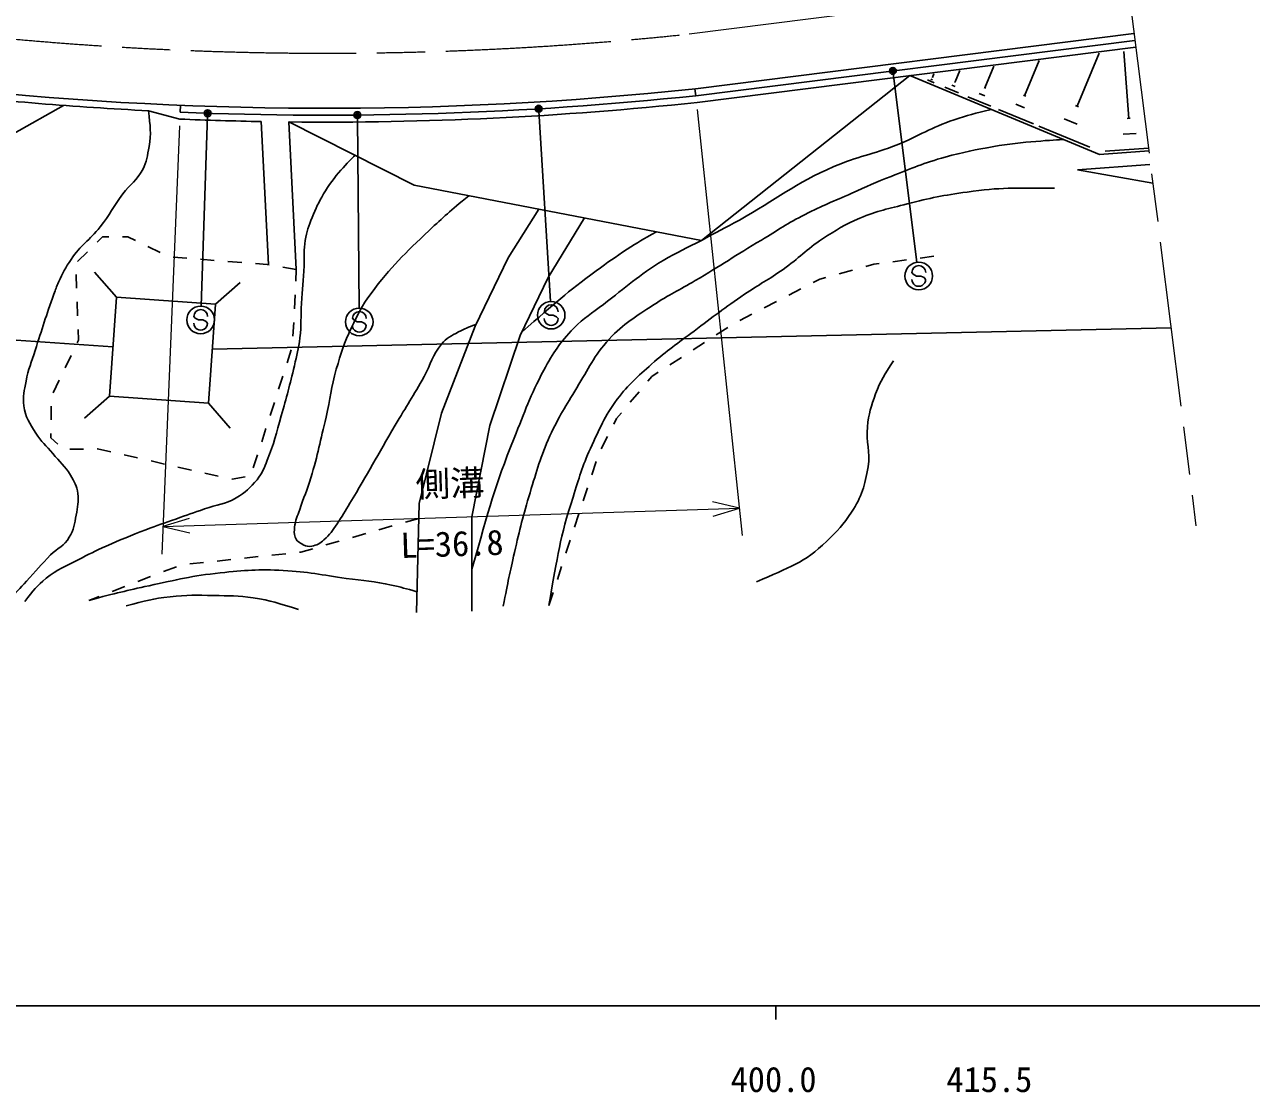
# Model space of a CAD drawing. Units: millimetres, scale not verified. Extents: x 0 to 700000, y -47500 to 447500.
# Drawn here: x 413495 to 502518, y 198715 to 276169 of the extents above; entities that cross this region are included whole.
import ezdxf
from ezdxf.enums import TextEntityAlignment as Align

# ---------------------------------------------------------------- set-up
doc = ezdxf.new("R2010")
doc.units = ezdxf.units.MM
doc.header["$LTSCALE"] = 1000
doc.header["$PDMODE"] = 32
doc.header["$PDSIZE"] = 500
doc.linetypes.add('CHAIN', pattern=[18.5, 12, -1.5, 3.5, -1.5])
for name, color, linetype, lineweight in [('M-STR-HTXT', 7, 'Continuous', 13), ('M-STR-STRC', 7, 'Continuous', 25), ('M-TTL-BAND', 7, 'Continuous', 25), ('S-TTL', 7, 'Continuous', 25)]:
    doc.layers.add(name, color=color, linetype=linetype, lineweight=lineweight)
doc.styles.add('@ＭＳ ゴシック', font='')
doc.styles.add('ＭＳ ゴシック', font='')
doc.styles.get('@ＭＳ ゴシック').set_extended_font_data('@MS Gothic')
doc.styles.get('ＭＳ ゴシック').set_extended_font_data('MS Gothic')

msp = doc.modelspace()

# ---------------------------------------------------------------- linework, layer by layer
at = {"layer": 'M-STR-HTXT'}
for p, q in [((462297, 270015), (465574, 239107)), ((424740, 268812), (423448, 237757)), ((465363, 241096), (463415, 241551)), ((423532, 239756), (465363, 241096)), ((463449, 240516), (465363, 241096)), ((425446, 240335), (423532, 239756)), ((423532, 239756), (425479, 239300))]:
    msp.add_line(p, q, dxfattribs=at)
at = {"layer": 'M-STR-STRC'}
for p, q in [((476519, 272663), (478250, 258921)), ((450808, 269910), (451648, 256086)), ((426775, 269586), (426308, 255744)), ((437649, 269451), (437774, 255602)), ((477980, 258070), (477880, 258188)), ((478225, 257930), (477980, 258070)), ((478526, 257928), (478225, 257930)), ((478771, 257816), (478526, 257928)), ((478877, 257680), (478771, 257816)), ((425879, 254885), (425779, 255003)), ((426124, 254746), (425879, 254885)), ((426424, 254743), (426124, 254746)), ((426670, 254631), (426424, 254743)), ((426775, 254495), (426670, 254631)), ((437387, 254743), (437288, 254861)), ((437632, 254603), (437387, 254743)), ((451313, 255228), (451214, 255346)), ((451558, 255089), (451313, 255228)), ((451859, 255086), (451558, 255089)), ((452104, 254975), (451859, 255086)), ((452210, 254838), (452104, 254975)), ((437933, 254601), (437632, 254603)), ((438178, 254489), (437933, 254601)), ((438284, 254353), (438178, 254489))]:
    msp.add_line(p, q, dxfattribs=at)
for centre, radius in [((476500, 272811), 150), ((476500, 272811), 120), ((476500, 272811), 90), ((476500, 272811), 60), ((476500, 272811), 30), ((426780, 269736), 150), ((426780, 269736), 120), ((426780, 269736), 90), ((426780, 269736), 60), ((426780, 269736), 30), ((437648, 269601), 150), ((450799, 270060), 150), ((450799, 270060), 120), ((450799, 270060), 90), ((450799, 270060), 60), ((450799, 270060), 30), ((437648, 269601), 120), ((437648, 269601), 90), ((437648, 269601), 60), ((437648, 269601), 30), ((478375, 257929), 1000), ((426274, 254744), 1000), ((437783, 254602), 1000), ((451709, 255088), 1000)]:
    msp.add_circle(centre, radius, dxfattribs=at)
for centre, start, end in [((478380, 258184), 359.55488, 179.55488), ((478377, 257684), 179.55488, 359.55488), ((426279, 254999), 359.55488, 179.55488), ((451714, 255342), 359.55488, 179.55488), ((437788, 254857), 359.55488, 179.55488), ((451710, 254842), 179.55488, 359.55488), ((426275, 254499), 179.55488, 359.55488), ((437784, 254357), 179.55488, 359.55488)]:
    msp.add_arc(centre, 500, start, end, dxfattribs=at)
for p in [(476500, 272811), (426780, 269736), (437648, 269601), (450799, 270060)]:
    msp.add_point(p, dxfattribs=at)
at = {"layer": 'M-TTL-BAND', "color": 2, "linetype": 'CHAIN', "lineweight": 13}
for p, q in [((493588, 278744), (498494, 239802)), ((461717, 275484), (476153, 277303))]:
    msp.add_line(p, q, dxfattribs=at)
at = {"layer": 'M-TTL-BAND'}
for p, q in [((40000, 205000), (579000, 205000)), ((468000, 205000), (468000, 204000))]:
    msp.add_line(p, q, dxfattribs=at)
at = {"layer": 'M-TTL-BAND', "color": 2, "linetype": 'CHAIN', "lineweight": 13}
msp.add_arc((435360, 524091), 250000, 263.51551, 276.0518, dxfattribs=at)
at = {"layer": 'S-TTL'}
for p, q in [((462178, 271511), (493994, 275520)), ((462192, 271009), (494057, 275023)), ((462293, 270518), (494119, 274527)), ((493609, 269366), (493263, 274216)), ((486057, 271010), (487114, 273557)), ((489862, 270254), (491459, 274105)), ((477737, 272463), (462619, 260517)), ((477737, 272463), (491504, 266753)), ((479372, 272338), (479479, 272595)), ((481012, 272012), (481352, 272831)), ((483183, 271581), (483831, 273144)), ((479493, 271951), (479013, 272150)), ((479373, 272170), (479253, 272219)), ((479387, 272332), (479357, 272345)), ((481259, 271219), (480276, 271627)), ((481013, 271667), (480767, 271769)), ((481043, 272000), (480982, 272025)), ((483235, 271560), (483132, 271603)), ((462191, 271010), (462139, 271507)), ((483598, 270249), (481947, 270933)), ((483184, 271001), (482772, 271172)), ((486136, 270977), (485978, 271043)), ((156169, 270622), (419911, 252794)), ((412714, 268262), (416324, 270304)), ((424761, 269312), (422494, 269917)), ((424782, 269811), (424803, 270311)), ((486694, 268965), (484160, 270016)), ((486059, 270119), (485425, 270382)), ((489978, 270206), (489746, 270302)), ((431194, 258762), (430676, 269134)), ((432679, 269105), (441765, 264509)), ((433215, 258397), (432679, 269105)), ((489864, 268952), (488938, 269336)), ((493726, 269374), (493492, 269358)), ((490792, 267265), (487089, 268801)), ((494158, 268274), (493220, 268207)), ((495042, 267206), (491894, 266982)), ((491504, 266753), (495067, 267007)), ((489886, 265635), (495138, 266010)), ((495362, 264662), (489886, 265635)), ((441765, 264509), (462619, 260517)), ((450823, 262775), (448585, 259243)), ((451494, 257812), (454124, 262143)), ((419156, 260782), (418765, 260395)), ((419606, 260782), (419156, 260782)), ((420983, 260782), (420606, 260782)), ((421544, 260511), (420983, 260782)), ((423345, 259641), (422444, 260076)), ((418053, 259693), (417341, 258990)), ((425265, 259217), (424268, 259292)), ((427260, 259067), (426263, 259142)), ((448585, 259243), (446184, 254303)), ((477488, 259096), (476497, 258963)), ((479471, 259361), (478479, 259228)), ((420159, 256390), (418582, 258200)), ((429254, 258917), (428257, 258992)), ((431108, 258777), (430251, 258842)), ((431247, 258752), (431108, 258777)), ((433215, 258397), (432231, 258574)), ((433173, 257555), (433215, 258397)), ((473566, 258355), (472602, 258091)), ((475115, 258779), (474531, 258619)), ((475506, 258831), (475115, 258779)), ((417232, 258049), (417268, 257049)), ((427342, 255895), (429152, 257471)), ((449462, 253610), (451494, 257812)), ((471201, 257707), (470715, 257455)), ((471637, 257827), (471201, 257707)), ((420159, 256390), (419664, 249207)), ((427342, 255895), (420159, 256390)), ((433074, 255557), (433123, 256556)), ((469827, 256995), (468939, 256535)), ((417304, 256050), (417341, 255051)), ((426847, 248712), (427342, 255895)), ((468051, 256075), (467163, 255614)), ((466276, 255154), (465388, 254694)), ((417377, 254051), (417405, 253271)), ((427117, 252631), (496684, 254169)), ((432974, 253560), (433024, 254559)), ((446184, 254303), (443737, 247977)), ((464517, 254204), (463677, 253661)), ((417405, 253271), (417311, 253074)), ((447246, 247100), (449462, 253610)), ((462838, 253118), (461998, 252575)), ((416877, 252173), (416443, 251271)), ((432545, 251623), (432851, 252574)), ((461158, 252032), (460318, 251489)), ((416010, 250370), (415576, 249469)), ((431931, 249719), (432238, 250671)), ((459019, 250649), (458728, 250303)), ((459479, 250946), (459019, 250649)), ((458085, 249537), (457442, 248771)), ((415439, 248498), (415423, 247498)), ((419664, 249207), (417854, 247631)), ((419664, 249207), (426847, 248712)), ((426847, 248712), (428423, 246902)), ((431317, 247816), (431624, 248767)), ((443737, 247977), (442121, 241420)), ((456457, 247598), (456246, 247180)), ((456799, 248005), (456457, 247598)), ((430703, 245912), (431010, 246864)), ((445944, 240474), (447246, 247100)), ((415406, 246498), (415401, 246191)), ((415401, 246191), (415917, 245730)), ((455795, 246287), (455345, 245394)), ((416774, 245360), (417774, 245377)), ((418774, 245394), (418781, 245394)), ((418781, 245394), (419749, 245176)), ((420725, 244955), (421700, 244735)), ((430090, 244009), (430397, 244960)), ((422676, 244515), (423651, 244295)), ((424627, 244075), (425602, 243855)), ((454973, 244469), (454660, 243519)), ((426577, 243634), (427553, 243414)), ((428528, 243194), (428571, 243184)), ((428571, 243184), (429510, 243365)), ((454347, 242570), (454034, 241620)), ((442121, 241420), (441936, 233525)), ((445953, 233617), (445944, 240474)), ((453721, 240670), (453407, 239720)), ((440173, 239801), (439211, 239526)), ((442096, 240350), (441134, 240076)), ((436327, 238702), (435365, 238428)), ((438250, 239252), (437288, 238977)), ((453094, 238771), (452781, 237821)), ((432444, 237791), (431450, 237684)), ((433552, 237910), (433438, 237897)), ((434403, 238153), (433552, 237910)), ((424512, 236847), (423578, 236488)), ((426478, 237152), (425484, 237045)), ((428467, 237365), (427472, 237258)), ((430455, 237578), (429461, 237471)), ((452468, 236871), (452155, 235922)), ((422645, 236129), (421711, 235771)), ((420778, 235412), (419844, 235054)), ((418911, 234695), (418151, 234403)), ((451842, 234972), (451530, 234027))]:
    msp.add_line(p, q, dxfattribs=at)
for radius, start, end in [(254000, 263.50445, 276.06073), (254500, 263.50309, 267.1021), (254500, 267.61782, 276.0518), (255000, 269.39767, 276.06293), (255000, 267.61782, 268.94736)]:
    msp.add_arc((435360, 524091), radius, start, end, dxfattribs=at)
for points, knots in [([(412283, 234354), (412948, 235052), (413117, 235231), (413646, 235800), (414331, 236535), (414674, 236985), (415381, 237700), (415895, 238219), (416377, 238349), (416744, 238980), (417075, 239549), (417121, 239943), (417240, 240591), (417350, 241196), (417446, 241551), (417363, 242160), (417289, 242712), (417107, 243001), (416827, 243482), (416428, 244166), (416049, 244441), (415546, 245052), (415066, 245635), (414697, 245891), (414307, 246539), (413870, 247262), (413549, 247683), (413440, 248521), (413349, 249212), (413480, 249612), (413605, 250297), (413768, 251191), (413990, 251662), (414266, 252528), (414776, 254132), (415051, 255035), (415629, 256617), (415753, 256957), (415804, 257156), (415959, 257484), (416275, 258150), (416452, 258528), (416868, 259136), (417564, 260155), (418207, 260524), (418974, 261490), (419681, 262381), (419949, 262974), (420626, 263886), (421160, 264604), (421655, 264871), (422072, 265662), (422384, 266254), (422413, 266655), (422526, 267314), (422700, 268316), (422612, 268755), (422494, 269917)], [0, 0, 0, 0, 1, 1, 1, 2, 2, 2, 3, 3, 3, 4, 4, 4, 5, 5, 5, 6, 6, 6, 7, 7, 7, 8, 8, 8, 9, 9, 9, 10, 10, 10, 11, 11, 11, 12, 12, 12, 13, 13, 13, 14, 14, 14, 15, 15, 15, 16, 16, 16, 17, 17, 17, 18, 18, 18, 19, 19, 19, 19]), ([(483664, 270005), (482379, 269713), (481991, 269597), (480943, 269254), (479266, 268706), (478440, 268106), (476803, 267448), (475043, 266741), (473954, 266617), (472212, 265867), (469388, 264653), (468057, 263471), (465363, 261991), (464296, 261405), (463693, 261087), (462619, 260517), (461532, 259941), (460881, 259694), (459830, 259056), (458035, 257965), (457168, 257143), (455497, 255871), (454639, 255218), (454095, 254917), (453348, 254140), (452334, 253086), (451857, 252386), (451169, 251095), (450182, 249243), (449803, 248118), (449020, 246171), (447565, 242556), (447259, 241211), (445949, 236679)], [0, 0, 0, 0, 1, 1, 1, 2, 2, 2, 3, 3, 3, 4, 4, 4, 5, 5, 5, 6, 6, 6, 7, 7, 7, 8, 8, 8, 9, 9, 9, 10, 10, 10, 11, 11, 11, 11]), ([(448228, 233982), (448590, 235856), (448691, 236360), (449042, 237872), (449438, 239580), (449660, 240539), (450173, 242216), (450672, 243846), (450918, 244779), (451621, 246333), (452263, 247753), (452751, 248488), (453566, 249816), (454433, 251228), (454795, 252128), (455919, 253345), (456995, 254511), (457808, 254957), (459131, 255834), (460273, 256591), (460985, 256898), (462162, 257598), (464051, 258721), (465072, 259412), (466958, 260539), (468189, 261274), (468846, 261747), (470125, 262394), (471423, 263051), (472186, 263346), (473518, 263932), (474627, 264419), (475239, 264715), (476368, 265153), (477890, 265744), (478730, 266126), (480304, 266556), (481665, 266927), (482443, 267084), (483833, 267325), (485794, 267665), (488309, 267800), (488902, 267832)], [0, 0, 0, 0, 1, 1, 1, 2, 2, 2, 3, 3, 3, 4, 4, 4, 5, 5, 5, 6, 6, 6, 7, 7, 7, 8, 8, 8, 9, 9, 9, 10, 10, 10, 11, 11, 11, 12, 12, 12, 13, 13, 13, 14, 14, 14, 14]), ([(413527, 234319), (414136, 235135), (414383, 235437), (415068, 236011), (415870, 236684), (416464, 236863), (417391, 237350), (418169, 237757), (418609, 237978), (419411, 238335), (420523, 238828), (421155, 239085), (422290, 239521), (423132, 239845), (423612, 240002), (424462, 240304), (425279, 240595), (425740, 240750), (426558, 241037), (427456, 241351), (428037, 241361), (428856, 241845), (429530, 242243), (429873, 242554), (430371, 243158), (430768, 243638), (430865, 243998), (431104, 244572), (431609, 245785), (431750, 246517), (432114, 247779), (432521, 249191), (432738, 249986), (433074, 251416), (433258, 252199), (433374, 252638), (433478, 253436), (433603, 254405), (433522, 254961), (433579, 255936), (433641, 257003), (433719, 257597), (433781, 258664), (433822, 259383), (433744, 259795), (433856, 260507), (433963, 261179), (434121, 261538), (434362, 262174), (434625, 262871), (434825, 263244), (435195, 263891), (435891, 265112), (437072, 266297), (437460, 266687)], [0, 0, 0, 0, 1, 1, 1, 2, 2, 2, 3, 3, 3, 4, 4, 4, 5, 5, 5, 6, 6, 6, 7, 7, 7, 8, 8, 8, 9, 9, 9, 10, 10, 10, 11, 11, 11, 12, 12, 12, 13, 13, 13, 14, 14, 14, 15, 15, 15, 16, 16, 16, 17, 17, 17, 18, 18, 18, 18]), ([(445731, 263749), (444332, 262607), (443940, 262252), (442849, 261230), (441080, 259572), (440102, 258603), (438634, 256674), (437950, 255775), (437693, 255179), (437206, 254159), (436671, 253037), (436454, 252365), (436118, 251168), (435744, 249833), (435687, 249049), (435370, 247700), (434966, 245975), (434777, 244997), (434274, 243298), (434003, 242380), (433741, 241901), (433458, 240986), (433305, 240492), (433143, 240227), (433093, 239712), (433066, 239434), (433035, 239261), (433127, 238998), (433232, 238696), (433443, 238594), (433722, 238437), (433933, 238318), (434095, 238295), (434334, 238335), (434717, 238400), (434924, 238538), (435217, 238794), (435658, 239178), (435839, 239467), (436169, 239950), (436558, 240518), (436748, 240856), (437104, 241445), (438425, 243633), (439088, 244904), (440385, 247105), (441200, 248491), (441713, 249234), (442492, 250641), (442997, 251553), (443083, 252192), (443743, 252998), (444119, 253458), (444467, 253586), (444988, 253871), (445455, 254126), (445650, 254202), (446237, 254412)], [0, 0, 0, 0, 1, 1, 1, 2, 2, 2, 3, 3, 3, 4, 4, 4, 5, 5, 5, 6, 6, 6, 7, 7, 7, 8, 8, 8, 9, 9, 9, 10, 10, 10, 11, 11, 11, 12, 12, 12, 13, 13, 13, 14, 14, 14, 15, 15, 15, 16, 16, 16, 17, 17, 17, 18, 18, 18, 19, 19, 19, 19]), ([(488222, 264294), (485272, 264311), (484340, 264368), (481888, 264022), (480175, 263781), (479219, 263594), (477545, 263163), (476186, 262813), (475399, 262669), (474106, 262122), (472992, 261651), (472406, 261288), (471392, 260629), (470209, 259861), (469697, 259221), (468541, 258412), (467473, 257665), (466813, 257338), (465736, 256603), (464274, 255604), (463487, 254998), (462072, 253933), (460854, 253018), (460132, 252550), (458995, 251536), (457960, 250612), (457342, 250110), (456507, 249002), (455551, 247732), (455238, 246866), (454562, 245428), (453939, 244102), (453745, 243293), (453295, 241899), (452326, 238900), (452211, 237750), (451530, 234027)], [0, 0, 0, 0, 1, 1, 1, 2, 2, 2, 3, 3, 3, 4, 4, 4, 5, 5, 5, 6, 6, 6, 7, 7, 7, 8, 8, 8, 9, 9, 9, 10, 10, 10, 11, 11, 11, 12, 12, 12, 12]), ([(459351, 261143), (458316, 260558), (458028, 260393), (457209, 259866), (456316, 259292), (455842, 258931), (454983, 258308), (452778, 256706), (452105, 256049), (449592, 253879)], [0, 0, 0, 0, 1, 1, 1, 2, 2, 2, 3, 3, 3, 3]), ([(476547, 251779), (475876, 250746), (475625, 250379), (475250, 249383), (474910, 248480), (474757, 247946), (474651, 246987), (474526, 245863), (474892, 245207), (474701, 244093), (474469, 242743), (474245, 241949), (473503, 240799), (472918, 239893), (472477, 239456), (471706, 238703), (470063, 237097), (468989, 236812), (466616, 235758)], [0, 0, 0, 0, 1, 1, 1, 2, 2, 2, 3, 3, 3, 4, 4, 4, 5, 5, 5, 6, 6, 6, 6]), ([(418151, 234403), (420244, 234953), (420818, 235097), (422545, 235469), (424543, 235899), (425661, 236186), (427693, 236401), (429470, 236589), (430480, 236676), (432265, 236578), (434062, 236479), (435053, 236243), (436836, 236001), (438121, 235827), (438856, 235803), (440120, 235513), (440849, 235345), (441109, 235283), (441971, 235019)], [0, 0, 0, 0, 1, 1, 1, 2, 2, 2, 3, 3, 3, 4, 4, 4, 5, 5, 5, 6, 6, 6, 6]), ([(420858, 234004), (422315, 234394), (422787, 234525), (424054, 234670), (425277, 234810), (425974, 234781), (427205, 234758), (428334, 234738), (428972, 234743), (430090, 234581), (431401, 234391), (431889, 234216), (433374, 233738)], [0, 0, 0, 0, 1, 1, 1, 2, 2, 2, 3, 3, 3, 4, 4, 4, 4])]:
    msp.add_open_spline(points, degree=3, knots=knots, dxfattribs=at)

# ---------------------------------------------------------------- texts
at = {"layer": 'M-STR-HTXT', "style": 'ＭＳ ゴシック'}
msp.add_text('側溝', height=1833, rotation=1.835, dxfattribs=at).set_placement((444415, 241425), align=Align.BOTTOM_CENTER)
at = {"layer": 'M-STR-HTXT', "style": '@ＭＳ ゴシック'}
msp.add_text('L=36.8', height=1833, rotation=1.835, dxfattribs=at).set_placement((444479, 239426), align=Align.TOP_CENTER)
at = {"layer": 'M-TTL-BAND', "style": 'ＭＳ ゴシック'}
for s, p in [('400.0', (467844, 198195)), ('415.5', (483500, 198195))]:
    msp.add_text(s, height=1833, dxfattribs=at).set_placement(p, align=Align.BOTTOM_CENTER)

doc.saveas('drawing.dxf')
